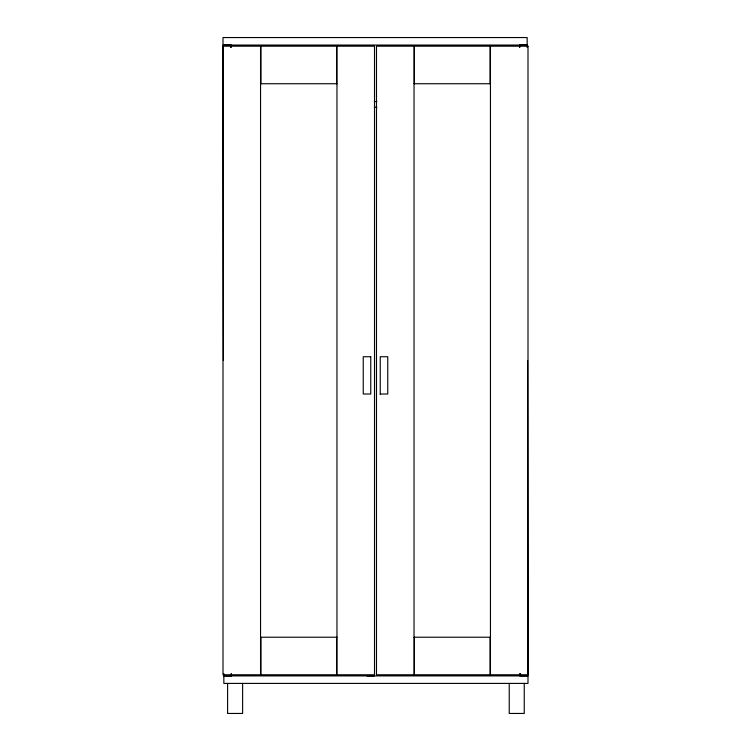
<?xml version="1.0" encoding="UTF-8"?>
<svg xmlns="http://www.w3.org/2000/svg" width="751" height="751" viewBox="0 0 751 751"><rect width="100%" height="100%" fill="white"/><g stroke="black" fill="none" stroke-linecap="round" stroke-linejoin="round"><path stroke-width="1.13" d="M519.645 45.069L519.654 47.416L519.645 45.069L527.155 45.06L527.155 37.55L223 37.55L223.422 360.48M231.355 675.891L231.346 673.544L231.355 675.891L223.845 675.9L223.845 683.41L528 683.41L527.577 360.48M367.004 675.909L374.514 675.9M260.55 83.737L336.964 83.737M414.036 83.737L490.45 83.737M374.327 101.545L376.908 101.535M374.327 107.177L376.918 107.168M380.241 394.012L387.751 394.012L387.751 356.725L380.241 356.725L380.241 394.275M336.964 637.223L260.926 637.223L260.926 674.773M414.036 637.223L490.074 637.223L490.074 674.773M527.164 47.407L527.155 45.06L223 45.06L230.51 45.051L230.519 47.407M520.481 673.553L520.49 675.909L528 675.9L223.845 675.9L223.836 673.553M524.245 683.41L524.245 713.45L509.225 713.45L509.225 683.41M519.645 673.544L519.645 675.891M490.45 46.187L490.45 674.773M490.074 46.187L490.074 83.737M414.411 46.187L414.411 83.737M414.411 637.223L414.411 674.773M414.036 46.187L414.036 674.773M336.964 46.187L336.964 674.773M336.589 46.187L336.589 83.737M336.589 637.223L336.589 674.773M260.926 46.187L260.926 83.737M260.55 46.187L260.55 674.773M242.62 683.41L242.62 713.45L227.6 713.45L227.6 683.41M231.355 45.069L231.355 47.416M374.514 46.187L223 46.187L223 674.773L374.514 674.773L374.514 46.187M528 46.187L376.486 46.187L376.486 674.773L528 674.773L528 46.187M370.759 356.725L363.249 356.725L363.249 394.012L370.759 394.012L370.759 356.725"/></g></svg>
